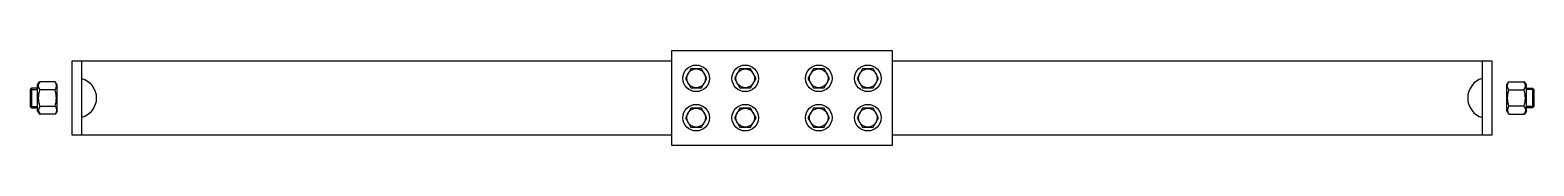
# Model space of a CAD drawing. Header units: metres. Extents: x -0.03 to 1.5, y 0.02 to 0.11.
import ezdxf

# ---------------------------------------------------------------- set-up
doc = ezdxf.new("R2010")
doc.units = ezdxf.units.M

msp = doc.modelspace()

# ---------------------------------------------------------------- linework, layer by layer
for p, q in [((0.0185, 0.1021), (0.0185, 0.0271)), ((1.4465, 0.0271), (1.4465, 0.1021)), ((-0.0263, 0.0781), (-0.0243, 0.0811)), ((-0.0263, 0.0511), (-0.0263, 0.0781)), ((-0.0083, 0.0811), (-0.0243, 0.0811)), ((-0.0063, 0.0781), (-0.0083, 0.0811)), ((-0.0063, 0.0511), (-0.0063, 0.0781)), ((1.4713, 0.0781), (1.4733, 0.0811)), ((1.4713, 0.0511), (1.4713, 0.0781)), ((1.4733, 0.0811), (1.4893, 0.0811)), ((1.4913, 0.0781), (1.4893, 0.0811)), ((1.4913, 0.0511), (1.4913, 0.0781)), ((-0.034, 0.0731), (-0.0325, 0.0746)), ((-0.034, 0.0731), (-0.0263, 0.0731)), ((-0.034, 0.0731), (-0.034, 0.0561)), ((-0.0325, 0.0746), (-0.0325, 0.0546)), ((-0.0263, 0.0746), (-0.0325, 0.0746)), ((-0.0086, 0.0728), (-0.0239, 0.0728)), ((1.4736, 0.0728), (1.4889, 0.0728)), ((1.4913, 0.0746), (1.4975, 0.0746)), ((1.499, 0.0731), (1.4913, 0.0731)), ((1.4975, 0.0746), (1.4975, 0.0546)), ((1.499, 0.0731), (1.4975, 0.0746)), ((1.499, 0.0731), (1.499, 0.0561)), ((-0.034, 0.0561), (-0.0263, 0.0561)), ((-0.0325, 0.0546), (-0.034, 0.0561)), ((-0.0325, 0.0546), (-0.0263, 0.0546)), ((-0.0263, 0.0511), (-0.0243, 0.0481)), ((-0.0083, 0.0481), (-0.0243, 0.0481)), ((-0.0239, 0.0564), (-0.0086, 0.0564)), ((-0.0063, 0.0511), (-0.0083, 0.0481)), ((1.4713, 0.0511), (1.4733, 0.0481)), ((1.4733, 0.0481), (1.4893, 0.0481)), ((1.4889, 0.0564), (1.4736, 0.0564)), ((1.4913, 0.0511), (1.4893, 0.0481)), ((1.499, 0.0561), (1.4913, 0.0561)), ((1.4975, 0.0546), (1.4913, 0.0546)), ((1.4975, 0.0546), (1.499, 0.0561))]:
    msp.add_line(p, q)
at = {"flags": 128}
for points in [[(0.62, 0.0166), (0.845, 0.0166), (0.845, 0.1126), (0.62, 0.1126)], [(0.6505, 0.0941), (0.6395, 0.0941), (0.634, 0.0846), (0.6395, 0.0751), (0.6505, 0.0751), (0.656, 0.0846)], [(0.7005, 0.0941), (0.6895, 0.0941), (0.684, 0.0846), (0.6895, 0.0751), (0.7005, 0.0751), (0.706, 0.0846)], [(0.7755, 0.0941), (0.7645, 0.0941), (0.759, 0.0846), (0.7645, 0.0751), (0.7755, 0.0751), (0.781, 0.0846)], [(0.8255, 0.0941), (0.8145, 0.0941), (0.809, 0.0846), (0.8145, 0.0751), (0.8255, 0.0751), (0.831, 0.0846)], [(0.6505, 0.0541), (0.6395, 0.0541), (0.634, 0.0446), (0.6395, 0.0351), (0.6505, 0.0351), (0.656, 0.0446)], [(0.7005, 0.0541), (0.6895, 0.0541), (0.684, 0.0446), (0.6895, 0.0351), (0.7005, 0.0351), (0.706, 0.0446)], [(0.7755, 0.0541), (0.7645, 0.0541), (0.759, 0.0446), (0.7645, 0.0351), (0.7755, 0.0351), (0.781, 0.0446)], [(0.8255, 0.0541), (0.8145, 0.0541), (0.809, 0.0446), (0.8145, 0.0351), (0.8255, 0.0351), (0.831, 0.0446)]]:
    msp.add_lwpolyline(points, close=True, dxfattribs=at)
for points in [[(0.62, 0.1021), (0.0085, 0.1021), (0.0085, 0.0271), (0.62, 0.0271)], [(0.845, 0.0271), (1.4565, 0.0271), (1.4565, 0.1021), (0.845, 0.1021)]]:
    msp.add_lwpolyline(points, dxfattribs=at)
for centre, radius in [((0.645, 0.0846), 0.0135), ((0.645, 0.0846), 0.0095), ((0.695, 0.0846), 0.0135), ((0.695, 0.0846), 0.0095), ((0.77, 0.0846), 0.0135), ((0.77, 0.0846), 0.0095), ((0.82, 0.0846), 0.0135), ((0.82, 0.0846), 0.0095), ((0.645, 0.0446), 0.0135), ((0.645, 0.0446), 0.0095), ((0.695, 0.0446), 0.0135), ((0.695, 0.0446), 0.0095), ((0.77, 0.0446), 0.0135), ((0.77, 0.0446), 0.0095), ((0.82, 0.0446), 0.0135), ((0.82, 0.0446), 0.0095)]:
    msp.add_circle(centre, radius)
at = {"extrusion": (0, 0, -1)}
msp.add_arc((-0.0127, 0.0646), 0.0208, 106.2602, 253.7398, dxfattribs=at)
msp.add_arc((1.4523, 0.0646), 0.0208, 106.2602, 253.7398)
for centre, major_axis, start_param, end_param in [((-0.0172, 0.077), (-0.00816, 0), 5.671995, 6.894376), ((1.4803, 0.077), (-0.00816, 0), 5.671995, 6.894376), ((0.0074, 0.0646), (-0.0327, 0), 5.992489, 6.573881), ((1.5049, 0.0646), (-0.0327, 0), 5.992489, 6.573881), ((-0.0153, 0.0522), (0.00816, 0), 5.671995, 6.894376), ((1.4822, 0.0522), (0.00816, 0), 5.671995, 6.894376)]:
    msp.add_ellipse(centre, major_axis=major_axis, ratio=0.88, start_param=start_param, end_param=end_param, dxfattribs=at)
for centre, major_axis, start_param, end_param in [((-0.0153, 0.077), (0.00816, 0), 5.671995, 6.894376), ((1.4822, 0.077), (0.00816, 0), 5.671995, 6.894376), ((-0.0399, 0.0646), (0.0327, 0), 5.992489, 6.573881), ((1.4576, 0.0646), (0.0327, 0), 5.992489, 6.573881), ((-0.0172, 0.0522), (-0.00816, 0), 5.671995, 6.894376), ((1.4803, 0.0522), (-0.00816, 0), 5.671995, 6.894376)]:
    msp.add_ellipse(centre, major_axis=major_axis, ratio=0.88, start_param=start_param, end_param=end_param)

doc.saveas('drawing.dxf')
